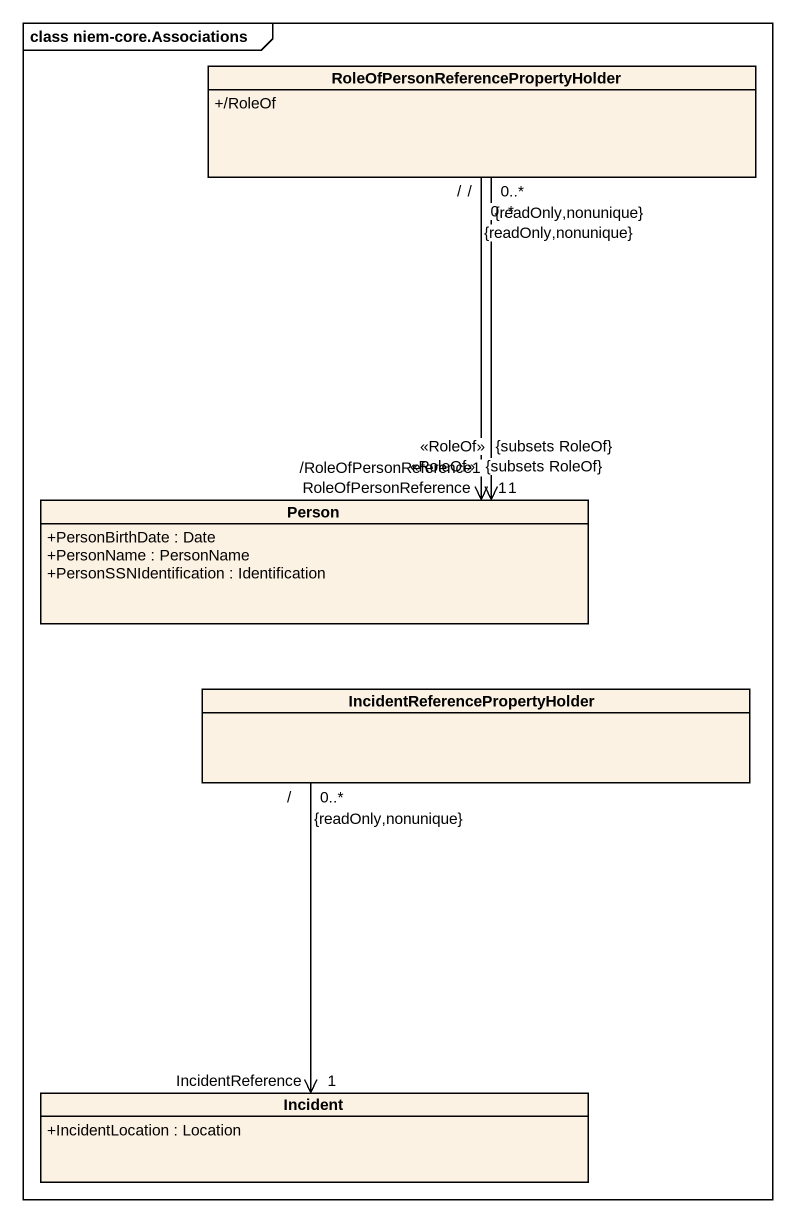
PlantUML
@startuml
mainframe class niem-core.Associations
hide circle
hide empty members
skinparam classAttributeIconSize 0
class "RoleOfPersonReferencePropertyHolder" as RoleOfPersonReferencePropert {
  +/RoleOf
}
class "Person" as Person_ {
  +PersonBirthDate : Date
  +PersonName : PersonName
  +PersonSSNIdentification : Identification
}
class "IncidentReferencePropertyHolder" as IncidentReferencePropertyHol
class Incident {
  +IncidentLocation : Location
}
RoleOfPersonReferencePropert "/\n0..*\n{readOnly,nonunique}" --> "RoleOfPersonReference\n<<RoleOf>>\n1\n{subsets RoleOf}" Person_
RoleOfPersonReferencePropert "/\n0..*\n{readOnly,nonunique}" --> "/RoleOfPersonReference1\n<<RoleOf>>\n1\n{subsets RoleOf}" Person_
IncidentReferencePropertyHol "/\n0..*\n{readOnly,nonunique}" --> "IncidentReference\n1" Incident
@enduml
